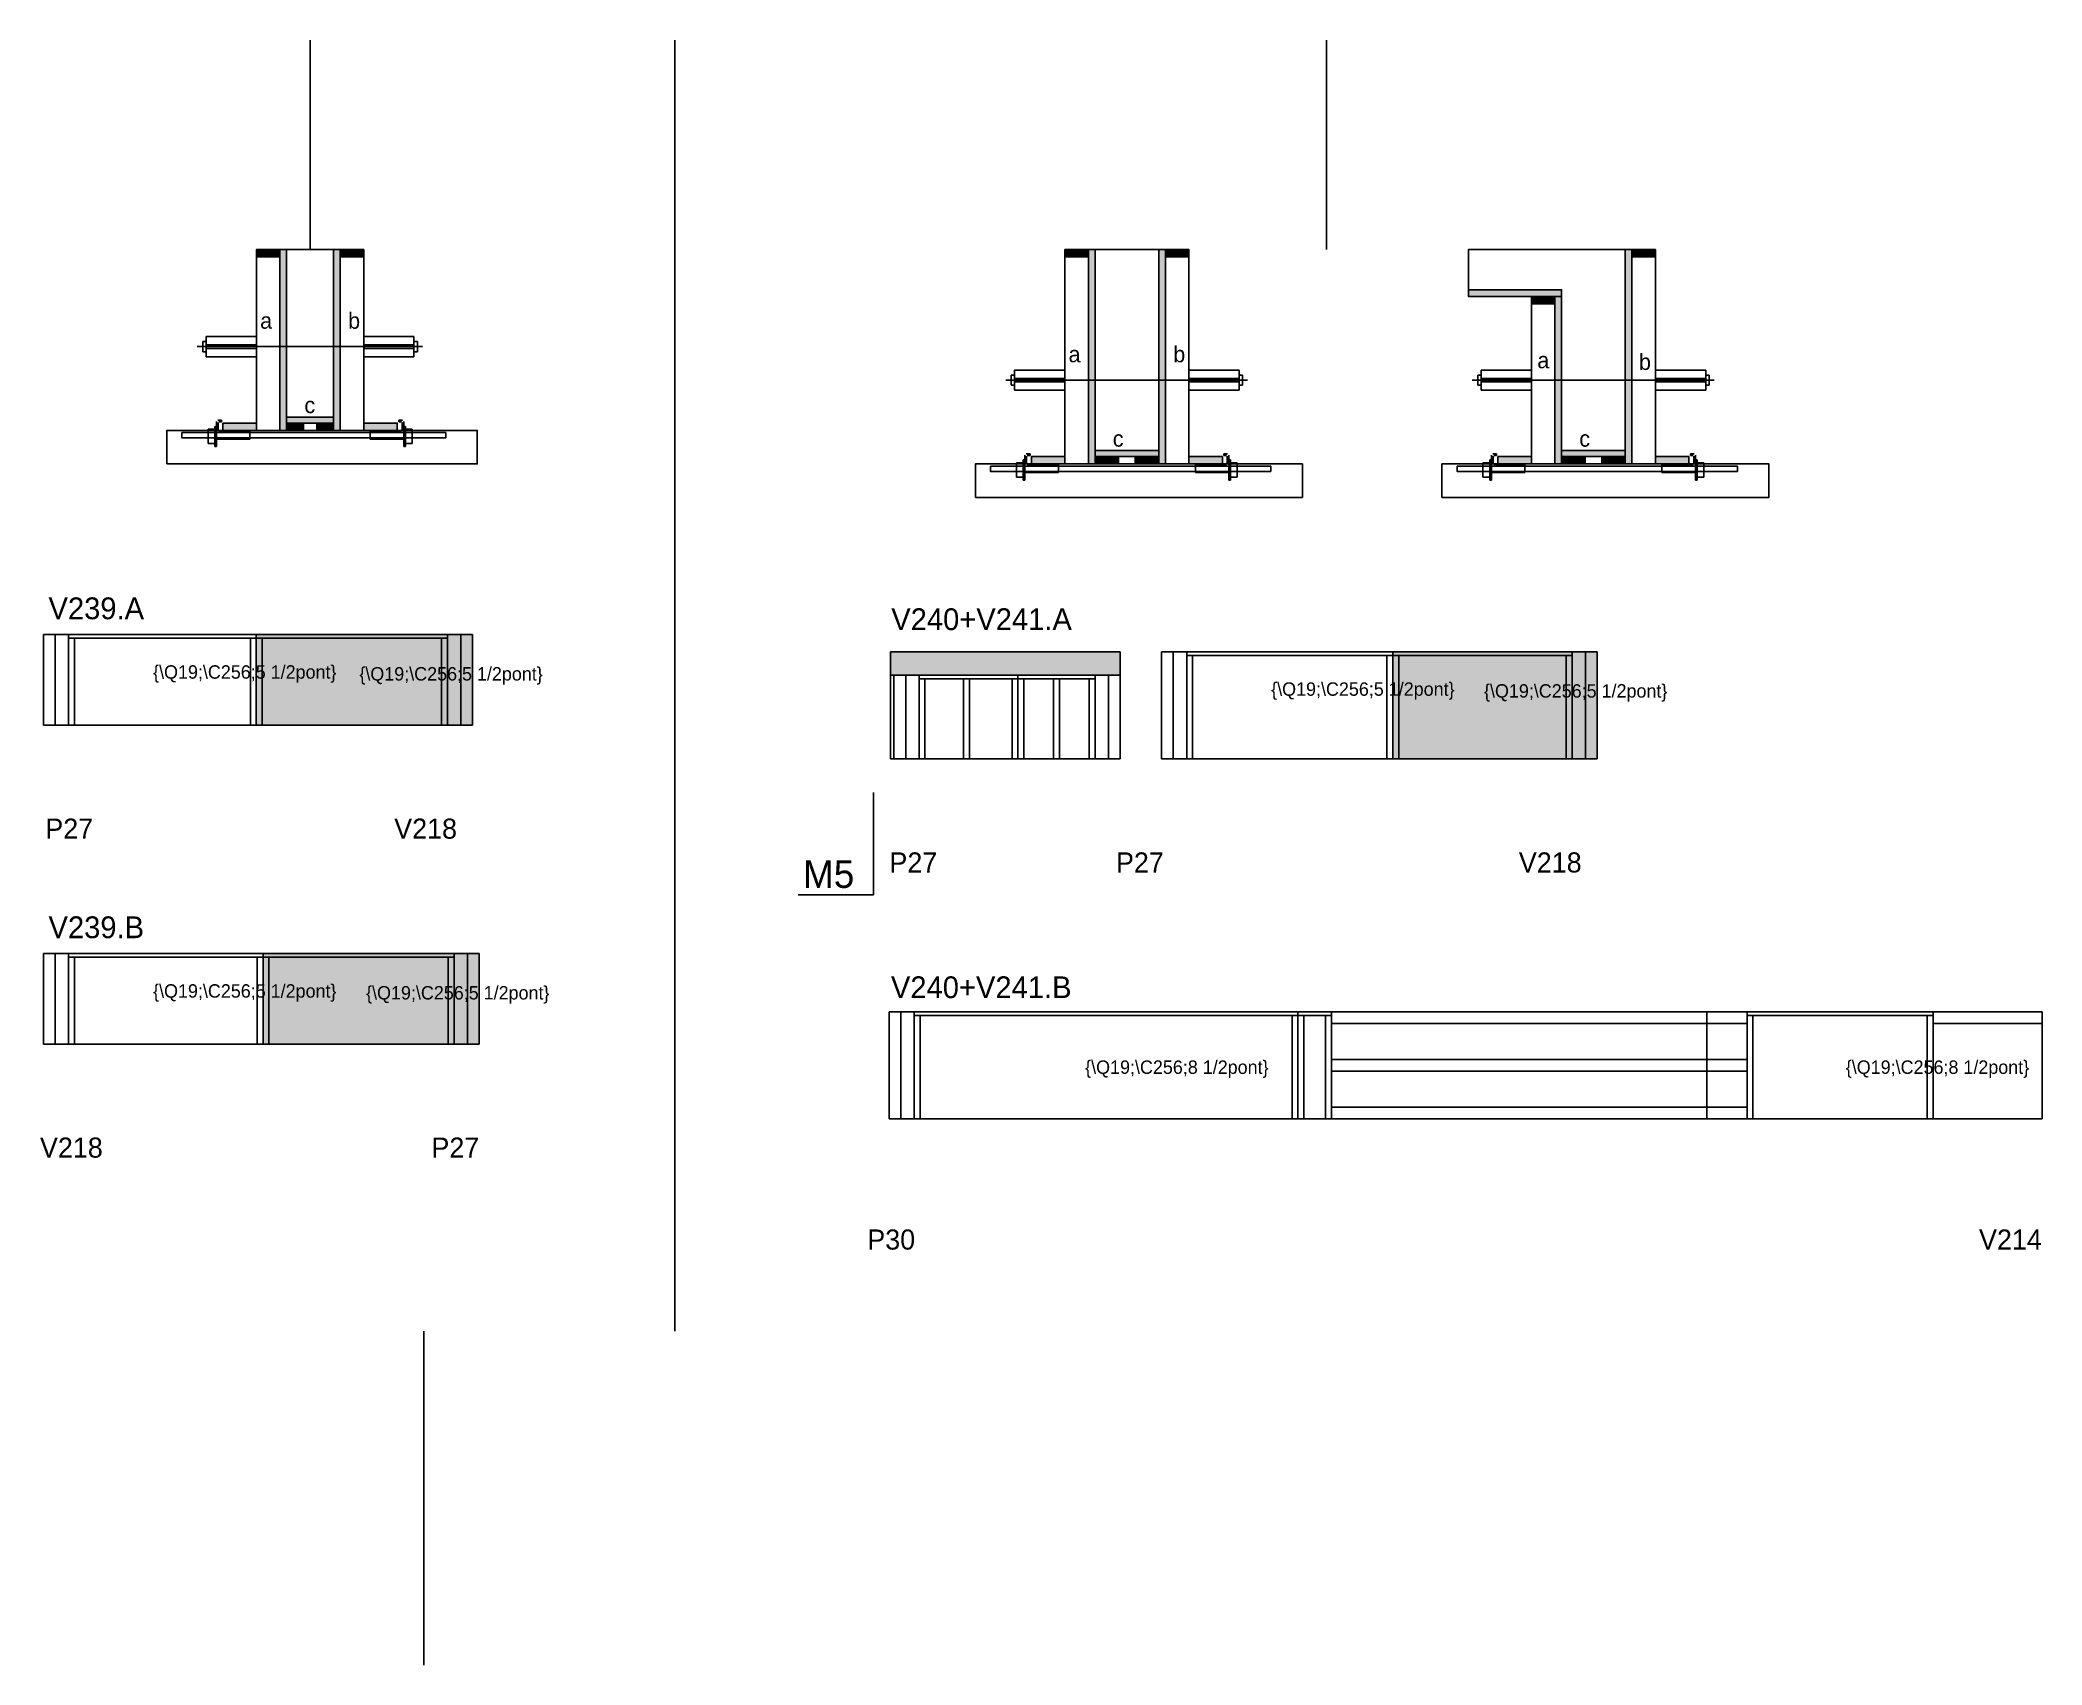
# Model space of a CAD drawing. Header units: metres. Extents: x 4503 to 5698, y 2559 to 3529.
import ezdxf

# ---------------------------------------------------------------- set-up
doc = ezdxf.new("R2010")
doc.units = ezdxf.units.M
for name, color, linetype in [('5', 7, 'Continuous'), ('barrote', 7, 'Continuous'), ('CONCRETO', 7, 'Continuous'), ('COTA', 7, 'Continuous'), ('detalhes', 7, 'Continuous'), ('Hachura', 7, 'Continuous'), ('Madeira', 7, 'Continuous'), ('NOMENCLATURA', 7, 'Continuous'), ('Painéis', 7, 'Continuous'), ('presilha', 7, 'Continuous'), ('REAPROVEITAMENTO', 7, 'Continuous'), ('SARR_2.2x7', 7, 'Continuous'), ('SARR_3.5x7', 7, 'Continuous'), ('SCO-___-LAJ', 7, 'Continuous'), ('TENSOR', 7, 'Continuous'), ('texto', 7, 'Continuous'), ('Texto Seção', 7, 'Continuous')]:
    doc.layers.add(name, color=color, linetype=linetype)

msp = doc.modelspace()

# ---------------------------------------------------------------- hatches: boundary and pattern name
at = {"layer": 'COTA'}
h = msp.add_hatch(color=7, dxfattribs=at)
h.dxf.hatch_style = 1
h.paths.add_polyline_path([(5147.7, 3164.2), (5010.7, 3164.2), (5010.7, 3164.2), (5010.7, 3150.2), (5010.7, 3150.2), (5147.7, 3150.2), (5147.7, 3150.2), (5147.7, 3164.2)])
at = {"layer": 'Hachura'}
h = msp.add_hatch(color=7, dxfattribs=at)
h.dxf.hatch_style = 1
h.paths.add_polyline_path([(4646.3, 3399.9), (4646.3, 3404.3), (4646.3, 3404.3), (4632.3, 3404.3), (4632.3, 3404.3), (4632.3, 3399.9), (4632.3, 3399.9), (4646.3, 3399.9)])
h = msp.add_hatch(color=7, dxfattribs=at)
h.dxf.hatch_style = 1
h.paths.add_polyline_path([(4650.3, 3404.3), (4646.3, 3404.3), (4646.3, 3404.3), (4646.3, 3296.3), (4646.3, 3296.3), (4650.3, 3296.3), (4650.3, 3296.3), (4650.3, 3404.3)])
h = msp.add_hatch(color=7, dxfattribs=at)
h.dxf.hatch_style = 1
h.paths.add_polyline_path([(4682.3, 3404.3), (4678.3, 3404.3), (4678.3, 3404.3), (4678.3, 3296.3), (4678.3, 3296.3), (4682.3, 3296.3), (4682.3, 3296.3), (4682.3, 3404.3)])
h = msp.add_hatch(color=7, dxfattribs=at)
h.dxf.hatch_style = 1
h.paths.add_polyline_path([(4682.3, 3399.9), (4682.3, 3404.3), (4682.3, 3404.3), (4696.3, 3404.3), (4696.3, 3404.3), (4696.3, 3399.9), (4696.3, 3399.9), (4682.3, 3399.9)])
h = msp.add_hatch(color=7, dxfattribs=at)
h.dxf.hatch_style = 1
h.paths.add_polyline_path([(5128.7, 3399.9), (5128.7, 3404.3), (5128.7, 3404.3), (5114.7, 3404.3), (5114.7, 3404.3), (5114.7, 3399.9), (5114.7, 3399.9), (5128.7, 3399.9)])
h = msp.add_hatch(color=7, dxfattribs=at)
h.dxf.hatch_style = 1
h.paths.add_polyline_path([(5128.7, 3404.3), (5132.7, 3404.3), (5132.7, 3404.3), (5132.7, 3276.3), (5132.7, 3276.3), (5128.7, 3276.3), (5128.7, 3276.3), (5128.7, 3404.3)])
h = msp.add_hatch(color=7, dxfattribs=at)
h.dxf.hatch_style = 1
h.paths.add_polyline_path([(5174.7, 3404.3), (5170.7, 3404.3), (5170.7, 3404.3), (5170.7, 3276.3), (5170.7, 3276.3), (5174.7, 3276.3), (5174.7, 3276.3), (5174.7, 3404.3)])
h = msp.add_hatch(color=7, dxfattribs=at)
h.dxf.hatch_style = 1
h.paths.add_polyline_path([(5174.7, 3399.9), (5174.7, 3404.3), (5174.7, 3404.3), (5188.7, 3404.3), (5188.7, 3404.3), (5188.7, 3399.9), (5188.7, 3399.9), (5174.7, 3399.9)])
h = msp.add_hatch(color=7, dxfattribs=at)
h.dxf.hatch_style = 1
h.paths.add_polyline_path([(5453.1, 3404.3), (5449.1, 3404.3), (5449.1, 3404.3), (5449.1, 3276.3), (5449.1, 3276.3), (5453.1, 3276.3), (5453.1, 3276.3), (5453.1, 3404.3)])
h = msp.add_hatch(color=7, dxfattribs=at)
h.dxf.hatch_style = 1
h.paths.add_polyline_path([(5453.1, 3399.9), (5453.1, 3404.3), (5453.1, 3404.3), (5467.1, 3404.3), (5467.1, 3404.3), (5467.1, 3399.9), (5467.1, 3399.9), (5453.1, 3399.9)])
h = msp.add_hatch(color=7, dxfattribs=at)
h.dxf.hatch_style = 1
h.paths.add_polyline_path([(5411.1, 3376.3), (5411.1, 3380.3), (5411.1, 3380.3), (5355.5, 3380.3), (5355.5, 3380.3), (5355.5, 3376.3), (5355.5, 3376.3), (5411.1, 3376.3)])
h = msp.add_hatch(color=7, dxfattribs=at)
h.dxf.hatch_style = 1
h.paths.add_polyline_path([(5407.1, 3371.9), (5407.1, 3376.3), (5407.1, 3376.3), (5393.1, 3376.3), (5393.1, 3376.3), (5393.1, 3371.9), (5393.1, 3371.9), (5407.1, 3371.9)])
h = msp.add_hatch(color=7, dxfattribs=at)
h.dxf.hatch_style = 1
h.paths.add_polyline_path([(5407.1, 3376.3), (5411.1, 3376.3), (5411.1, 3376.3), (5411.1, 3276.3), (5411.1, 3276.3), (5407.1, 3276.3), (5407.1, 3276.3), (5407.1, 3376.3)])
h = msp.add_hatch(color=7, dxfattribs=at)
h.dxf.hatch_style = 1
h.paths.add_polyline_path([(4612.3, 3296.3), (4612.3, 3300.7), (4612.3, 3300.7), (4632.3, 3300.7), (4632.3, 3300.7), (4632.3, 3296.3), (4632.3, 3296.3), (4612.3, 3296.3)])
h = msp.add_hatch(color=7, dxfattribs=at)
h.dxf.hatch_style = 1
h.paths.add_polyline_path([(4678.3, 3300.7), (4678.3, 3304.3), (4678.3, 3304.3), (4650.3, 3304.3), (4650.3, 3304.3), (4650.3, 3300.7), (4650.3, 3300.7), (4678.3, 3300.7)])
h = msp.add_hatch(color=7, dxfattribs=at)
h.dxf.hatch_style = 1
h.paths.add_polyline_path([(4650.3, 3296.3), (4650.3, 3300.7), (4650.3, 3300.7), (4660.3, 3300.7), (4660.3, 3300.7), (4660.3, 3296.3), (4660.3, 3296.3), (4650.3, 3296.3)])
h = msp.add_hatch(color=7, dxfattribs=at)
h.dxf.hatch_style = 1
h.paths.add_polyline_path([(4678.3, 3296.3), (4678.3, 3300.7), (4678.3, 3300.7), (4668.3, 3300.7), (4668.3, 3300.7), (4668.3, 3296.3), (4668.3, 3296.3), (4678.3, 3296.3)])
h = msp.add_hatch(color=7, dxfattribs=at)
h.dxf.hatch_style = 1
h.paths.add_polyline_path([(4716.3, 3296.3), (4716.3, 3300.7), (4716.3, 3300.7), (4696.3, 3300.7), (4696.3, 3300.7), (4696.3, 3296.3), (4696.3, 3296.3), (4716.3, 3296.3)])
h = msp.add_hatch(color=7, dxfattribs=at)
h.dxf.hatch_style = 1
h.paths.add_polyline_path([(5094.7, 3276.3), (5094.7, 3280.7), (5094.7, 3280.7), (5114.7, 3280.7), (5114.7, 3280.7), (5114.7, 3276.3), (5114.7, 3276.3), (5094.7, 3276.3)])
h = msp.add_hatch(color=7, dxfattribs=at)
h.dxf.hatch_style = 1
h.paths.add_polyline_path([(5170.7, 3280.7), (5170.7, 3284.3), (5170.7, 3284.3), (5132.7, 3284.3), (5132.7, 3284.3), (5132.7, 3280.7), (5132.7, 3280.7), (5170.7, 3280.7)])
h = msp.add_hatch(color=7, dxfattribs=at)
h.dxf.hatch_style = 1
h.paths.add_polyline_path([(5132.7, 3276.3), (5132.7, 3280.7), (5132.7, 3280.7), (5146.7, 3280.7), (5146.7, 3280.7), (5146.7, 3276.3), (5146.7, 3276.3), (5132.7, 3276.3)])
h = msp.add_hatch(color=7, dxfattribs=at)
h.dxf.hatch_style = 1
h.paths.add_polyline_path([(5170.7, 3276.3), (5170.7, 3280.7), (5170.7, 3280.7), (5156.7, 3280.7), (5156.7, 3280.7), (5156.7, 3276.3), (5156.7, 3276.3), (5170.7, 3276.3)])
h = msp.add_hatch(color=7, dxfattribs=at)
h.dxf.hatch_style = 1
h.paths.add_polyline_path([(5208.7, 3276.3), (5208.7, 3280.7), (5208.7, 3280.7), (5188.7, 3280.7), (5188.7, 3280.7), (5188.7, 3276.3), (5188.7, 3276.3), (5208.7, 3276.3)])
h = msp.add_hatch(color=7, dxfattribs=at)
h.dxf.hatch_style = 1
h.paths.add_polyline_path([(5373.1, 3276.3), (5373.1, 3280.7), (5373.1, 3280.7), (5393.1, 3280.7), (5393.1, 3280.7), (5393.1, 3276.3), (5393.1, 3276.3), (5373.1, 3276.3)])
h = msp.add_hatch(color=7, dxfattribs=at)
h.dxf.hatch_style = 1
h.paths.add_polyline_path([(5449.1, 3280.7), (5449.1, 3284.3), (5449.1, 3284.3), (5411.1, 3284.3), (5411.1, 3284.3), (5411.1, 3280.7), (5411.1, 3280.7), (5449.1, 3280.7)])
h = msp.add_hatch(color=7, dxfattribs=at)
h.dxf.hatch_style = 1
h.paths.add_polyline_path([(5411.1, 3276.3), (5411.1, 3280.7), (5411.1, 3280.7), (5425.1, 3280.7), (5425.1, 3280.7), (5425.1, 3276.3), (5425.1, 3276.3), (5411.1, 3276.3)])
h = msp.add_hatch(color=7, dxfattribs=at)
h.dxf.hatch_style = 1
h.paths.add_polyline_path([(5449.1, 3276.3), (5449.1, 3280.7), (5449.1, 3280.7), (5435.1, 3280.7), (5435.1, 3280.7), (5435.1, 3276.3), (5435.1, 3276.3), (5449.1, 3276.3)])
h = msp.add_hatch(color=7, dxfattribs=at)
h.dxf.hatch_style = 1
h.paths.add_polyline_path([(5487.1, 3276.3), (5487.1, 3280.7), (5487.1, 3280.7), (5467.1, 3280.7), (5467.1, 3280.7), (5467.1, 3276.3), (5467.1, 3276.3), (5487.1, 3276.3)])
at = {"layer": 'REAPROVEITAMENTO'}
h = msp.add_hatch(color=7, dxfattribs=at)
h.dxf.hatch_style = 1
h.paths.add_polyline_path([(4632.2, 3174.4), (4632.2, 3120.4), (4632.2, 3120.4), (4761.2, 3120.4), (4761.2, 3120.4), (4761.2, 3174.4), (4761.2, 3174.4), (4632.2, 3174.4)])
h = msp.add_hatch(color=7, dxfattribs=at)
h.dxf.hatch_style = 1
h.paths.add_polyline_path([(5310.4, 3164.2), (5310.4, 3100.2), (5310.4, 3100.2), (5432.4, 3100.2), (5432.4, 3100.2), (5432.4, 3164.2), (5432.4, 3164.2), (5310.4, 3164.2)])
h = msp.add_hatch(color=7, dxfattribs=at)
h.dxf.hatch_style = 1
h.paths.add_polyline_path([(4636.2, 2984), (4636.2, 2930), (4636.2, 2930), (4765.2, 2930), (4765.2, 2930), (4765.2, 2984), (4765.2, 2984), (4636.2, 2984)])

# ---------------------------------------------------------------- linework, layer by layer
at = {"color": 7, "lineweight": 25}
for p, q in [((4600.3, 3349.3), (4600.3, 3343.3)), ((4600.3, 3349.3), (4602.3, 3349.3)), ((4602.3, 3352.3), (4602.3, 3340.3)), ((4602.3, 3352.3), (4632.3, 3352.3)), ((4632.3, 3347.3), (4602.3, 3347.3)), ((4632.3, 3345.3), (4602.3, 3345.3)), ((4726.3, 3352.3), (4696.3, 3352.3)), ((4696.3, 3347.3), (4726.3, 3347.3)), ((4696.3, 3345.3), (4726.3, 3345.3)), ((4726.3, 3352.3), (4726.3, 3340.3)), ((4726.3, 3349.3), (4728.3, 3349.3)), ((4728.3, 3349.3), (4728.3, 3343.3)), ((4602.3, 3343.3), (4600.3, 3343.3)), ((4602.3, 3340.3), (4632.3, 3340.3)), ((4726.3, 3340.3), (4696.3, 3340.3)), ((4726.3, 3343.3), (4728.3, 3343.3)), ((5082.7, 3329.3), (5082.7, 3323.3)), ((5082.7, 3329.3), (5084.7, 3329.3)), ((5084.7, 3323.3), (5082.7, 3323.3)), ((5084.7, 3332.3), (5084.7, 3320.3)), ((5084.7, 3332.3), (5114.7, 3332.3)), ((5114.7, 3327.3), (5084.7, 3327.3)), ((5114.7, 3325.3), (5084.7, 3325.3)), ((5218.7, 3332.3), (5188.7, 3332.3)), ((5188.7, 3327.3), (5218.7, 3327.3)), ((5188.7, 3325.3), (5218.7, 3325.3)), ((5218.7, 3332.3), (5218.7, 3320.3)), ((5218.7, 3329.3), (5220.7, 3329.3)), ((5218.7, 3323.3), (5220.7, 3323.3)), ((5220.7, 3329.3), (5220.7, 3323.3)), ((5361.1, 3329.3), (5361.1, 3323.3)), ((5361.1, 3329.3), (5363.1, 3329.3)), ((5363.1, 3323.3), (5361.1, 3323.3)), ((5363.1, 3332.3), (5363.1, 3320.3)), ((5363.1, 3332.3), (5393.1, 3332.3)), ((5393.1, 3327.3), (5363.1, 3327.3)), ((5393.1, 3325.3), (5363.1, 3325.3)), ((5497.1, 3332.3), (5467.1, 3332.3)), ((5467.1, 3327.3), (5497.1, 3327.3)), ((5467.1, 3325.3), (5497.1, 3325.3)), ((5497.1, 3332.3), (5497.1, 3320.3)), ((5497.1, 3329.3), (5499.1, 3329.3)), ((5497.1, 3323.3), (5499.1, 3323.3)), ((5499.1, 3329.3), (5499.1, 3323.3)), ((5084.7, 3320.3), (5114.7, 3320.3)), ((5218.7, 3320.3), (5188.7, 3320.3)), ((5363.1, 3320.3), (5393.1, 3320.3)), ((5497.1, 3320.3), (5467.1, 3320.3)), ((4732.2, 2559.3), (4732.2, 2758.6))]:
    msp.add_line(p, q, dxfattribs=at)
at = {"layer": 'barrote', "color": 7, "lineweight": 25}
for points in [[(4578.8, 3276.3), (4764, 3276.3), (4764, 3296.3), (4578.8, 3296.3)], [(5061.3, 3256.3), (5256.5, 3256.3), (5256.5, 3276.3), (5061.3, 3276.3)], [(5339.7, 3256.3), (5534.8, 3256.3), (5534.8, 3276.3), (5339.7, 3276.3)]]:
    msp.add_lwpolyline(points, close=True, dxfattribs=at)
at = {"layer": 'CONCRETO', "color": 7, "lineweight": 25}
for points in [[(4650.3, 3404.3), (4650.3, 3404.3), (4678.3, 3404.3), (4678.3, 3376.3), (4678.3, 3376.3), (4678.3, 3304.3), (4650.3, 3304.3), (4650.3, 3404.3)], [(5132.7, 3404.3), (5132.7, 3404.3), (5170.7, 3404.3), (5170.7, 3376.3), (5170.7, 3376.3), (5170.7, 3284.3), (5132.7, 3284.3), (5132.7, 3404.3)], [(5355.5, 3380.3), (5355.5, 3404.3), (5449.1, 3404.3), (5449.1, 3376.3), (5449.1, 3376.3), (5449.1, 3284.3), (5411.1, 3284.3), (5411.1, 3380.3)]]:
    msp.add_lwpolyline(points, close=True, dxfattribs=at)
at = {"layer": 'COTA', "color": 7, "lineweight": 25}
for p, q in [((4882, 3529.3), (4882, 2758.6)), ((5147.7, 3164.2), (5010.7, 3164.2)), ((5010.7, 3164.2), (5010.7, 3150.2)), ((5147.7, 3150.2), (5147.7, 3164.2))]:
    msp.add_line(p, q, dxfattribs=at)
at = {"layer": 'Defpoints', "color": 7, "lineweight": 25}
for p, q in [((4664.3, 3404.3), (4664.3, 3529.3)), ((5270.9, 3404.3), (5270.9, 3529.3))]:
    msp.add_line(p, q, dxfattribs=at)
at = {"layer": 'Madeira', "color": 7, "lineweight": 25}
for points in [[(4646.3, 3399.9), (4646.3, 3404.3), (4632.3, 3404.3), (4632.3, 3399.9)], [(4646.3, 3404.3), (4632.3, 3404.3), (4632.3, 3296.3), (4646.3, 3296.3)], [(4682.3, 3399.9), (4682.3, 3404.3), (4696.3, 3404.3), (4696.3, 3399.9)], [(4682.3, 3404.3), (4696.3, 3404.3), (4696.3, 3296.3), (4682.3, 3296.3)], [(5128.7, 3399.9), (5128.7, 3404.3), (5114.7, 3404.3), (5114.7, 3399.9)], [(5128.7, 3404.3), (5114.7, 3404.3), (5114.7, 3276.3), (5128.7, 3276.3)], [(5174.7, 3399.9), (5174.7, 3404.3), (5188.7, 3404.3), (5188.7, 3399.9)], [(5174.7, 3404.3), (5188.7, 3404.3), (5188.7, 3276.3), (5174.7, 3276.3)], [(5453.1, 3399.9), (5453.1, 3404.3), (5467.1, 3404.3), (5467.1, 3399.9)], [(5453.1, 3404.3), (5467.1, 3404.3), (5467.1, 3276.3), (5453.1, 3276.3)], [(5407.1, 3371.9), (5407.1, 3376.3), (5393.1, 3376.3), (5393.1, 3371.9)], [(5407.1, 3376.3), (5393.1, 3376.3), (5393.1, 3276.3), (5407.1, 3276.3)], [(4612.3, 3296.3), (4612.3, 3300.7), (4632.3, 3300.7), (4632.3, 3296.3)], [(4650.3, 3296.3), (4650.3, 3300.7), (4660.3, 3300.7), (4660.3, 3296.3)], [(4678.3, 3296.3), (4678.3, 3300.7), (4668.3, 3300.7), (4668.3, 3296.3)], [(4716.3, 3296.3), (4716.3, 3300.7), (4696.3, 3300.7), (4696.3, 3296.3)], [(5094.7, 3276.3), (5094.7, 3280.7), (5114.7, 3280.7), (5114.7, 3276.3)], [(5132.7, 3276.3), (5132.7, 3280.7), (5146.7, 3280.7), (5146.7, 3276.3)], [(5170.7, 3276.3), (5170.7, 3280.7), (5156.7, 3280.7), (5156.7, 3276.3)], [(5208.7, 3276.3), (5208.7, 3280.7), (5188.7, 3280.7), (5188.7, 3276.3)], [(5373.1, 3276.3), (5373.1, 3280.7), (5393.1, 3280.7), (5393.1, 3276.3)], [(5411.1, 3276.3), (5411.1, 3280.7), (5425.1, 3280.7), (5425.1, 3276.3)], [(5449.1, 3276.3), (5449.1, 3280.7), (5435.1, 3280.7), (5435.1, 3276.3)], [(5487.1, 3276.3), (5487.1, 3280.7), (5467.1, 3280.7), (5467.1, 3276.3)]]:
    msp.add_lwpolyline(points, close=True, dxfattribs=at)
at = {"layer": 'NOMENCLATURA', "color": 7, "lineweight": 25}
for p, q in [((5000.5, 3019.1), (5000.5, 3080.2)), ((4955.5, 3019.1), (5000.5, 3019.1))]:
    msp.add_line(p, q, dxfattribs=at)
at = {"layer": 'Painéis', "color": 7, "lineweight": 25}
for p, q in [((4505.2, 3174.4), (4761.2, 3174.4)), ((4505.2, 3120.4), (4505.2, 3174.4)), ((4632.2, 3120.4), (4632.2, 3174.4)), ((4761.2, 3120.4), (4761.2, 3174.4)), ((5172.4, 3164.2), (5432.4, 3164.2)), ((5172.4, 3100.2), (5172.4, 3164.2)), ((5310.4, 3100.2), (5310.4, 3164.2)), ((5432.4, 3100.2), (5432.4, 3164.2)), ((5010.7, 3100.2), (5010.7, 3150.2)), ((5010.7, 3150.2), (5147.7, 3150.2)), ((5012.7, 3150.2), (5012.7, 3100.2)), ((5086.7, 3100.2), (5086.7, 3150.2)), ((5147.7, 3100.2), (5147.7, 3150.2)), ((4505.2, 3120.4), (4761.2, 3120.4)), ((5010.7, 3100.2), (5147.7, 3100.2)), ((5172.4, 3100.2), (5432.4, 3100.2)), ((4505.2, 2984), (4765.2, 2984)), ((4505.2, 2930), (4505.2, 2984)), ((4636.2, 2930), (4636.2, 2984)), ((4765.2, 2930), (4765.2, 2984)), ((5253.8, 2949.3), (5009.8, 2949.3)), ((5009.8, 2885.3), (5009.8, 2949.3)), ((5697.8, 2949.3), (5253.8, 2949.3)), ((5253.8, 2885.3), (5253.8, 2949.3)), ((5497.8, 2885.3), (5497.8, 2949.3)), ((5697.8, 2885.3), (5697.8, 2949.3)), ((4505.2, 2930), (4765.2, 2930)), ((5253.8, 2885.3), (5009.8, 2885.3)), ((5697.8, 2885.3), (5253.8, 2885.3))]:
    msp.add_line(p, q, dxfattribs=at)
for points in [[(4646.3, 3404.3), (4650.3, 3404.3), (4650.3, 3296.3), (4646.3, 3296.3)], [(4682.3, 3404.3), (4678.3, 3404.3), (4678.3, 3296.3), (4682.3, 3296.3)], [(5128.7, 3404.3), (5132.7, 3404.3), (5132.7, 3276.3), (5128.7, 3276.3)], [(5174.7, 3404.3), (5170.7, 3404.3), (5170.7, 3276.3), (5174.7, 3276.3)], [(5453.1, 3404.3), (5449.1, 3404.3), (5449.1, 3276.3), (5453.1, 3276.3)], [(5411.1, 3376.3), (5411.1, 3380.3), (5355.5, 3380.3), (5355.5, 3376.3)], [(5407.1, 3376.3), (5411.1, 3376.3), (5411.1, 3276.3), (5407.1, 3276.3)], [(4678.3, 3300.7), (4678.3, 3304.3), (4650.3, 3304.3), (4650.3, 3300.7)], [(5170.7, 3280.7), (5170.7, 3284.3), (5132.7, 3284.3), (5132.7, 3280.7)], [(5449.1, 3280.7), (5449.1, 3284.3), (5411.1, 3284.3), (5411.1, 3280.7)]]:
    msp.add_lwpolyline(points, close=True, dxfattribs=at)
at = {"layer": 'presilha', "color": 7, "lineweight": 25}
for p, q in [((4607.4, 3298.7), (4608.4, 3298.7)), ((4607.4, 3286.7), (4607.4, 3298.7)), ((4608.4, 3295.5), (4608.4, 3301.6)), ((4608.4, 3298.7), (4608.4, 3286.7)), ((4611.4, 3302.4), (4609.2, 3302.4)), ((4609.4, 3296.1), (4609.4, 3301)), ((4611.4, 3301.4), (4609.8, 3301.4)), ((4611.4, 3302.4), (4611.4, 3301.4)), ((4717.2, 3302.4), (4717.2, 3301.4)), ((4717.2, 3302.4), (4719.4, 3302.4)), ((4717.2, 3301.4), (4718.8, 3301.4)), ((4719.2, 3296.1), (4719.2, 3301)), ((4720.2, 3295.5), (4720.2, 3301.6)), ((4721.2, 3298.7), (4720.2, 3298.7)), ((4720.2, 3298.7), (4720.2, 3286.7)), ((4721.2, 3286.7), (4721.2, 3298.7)), ((4603.4, 3297), (4607.4, 3297)), ((4603.4, 3297), (4603.4, 3288.4)), ((4607.4, 3288.4), (4603.4, 3288.4)), ((4607.4, 3297), (4607.4, 3288.4)), ((4608.4, 3286.7), (4607.4, 3286.7)), ((4628.4, 3291.1), (4608.4, 3291.1)), ((4628.4, 3295.7), (4609.8, 3295.7)), ((4628.4, 3295.7), (4628.4, 3291.1)), ((4700.2, 3295.7), (4700.2, 3291.1)), ((4700.2, 3295.7), (4718.8, 3295.7)), ((4700.2, 3291.1), (4720.2, 3291.1)), ((4720.2, 3286.7), (4721.2, 3286.7)), ((4725.2, 3297), (4721.2, 3297)), ((4721.2, 3297), (4721.2, 3288.4)), ((4721.2, 3288.4), (4725.2, 3288.4)), ((4725.2, 3297), (4725.2, 3288.4)), ((5085.9, 3277), (5089.9, 3277)), ((5085.9, 3277), (5085.9, 3268.4)), ((5089.9, 3278.7), (5090.9, 3278.7)), ((5089.9, 3266.7), (5089.9, 3278.7)), ((5089.9, 3277), (5089.9, 3268.4)), ((5090.9, 3275.5), (5090.9, 3281.6)), ((5090.9, 3278.7), (5090.9, 3266.7)), ((5093.9, 3282.4), (5091.6, 3282.4)), ((5091.9, 3276.1), (5091.9, 3281)), ((5093.9, 3281.4), (5092.2, 3281.4)), ((5110.9, 3275.7), (5092.2, 3275.7)), ((5093.9, 3282.4), (5093.9, 3281.4)), ((5110.9, 3275.7), (5110.9, 3271.1)), ((5192.6, 3275.7), (5192.6, 3271.1)), ((5192.6, 3275.7), (5211.2, 3275.7)), ((5209.6, 3282.4), (5209.6, 3281.4)), ((5209.6, 3282.4), (5211.8, 3282.4)), ((5209.6, 3281.4), (5211.2, 3281.4)), ((5211.6, 3276.1), (5211.6, 3281)), ((5212.6, 3275.5), (5212.6, 3281.6)), ((5213.6, 3278.7), (5212.6, 3278.7)), ((5212.6, 3278.7), (5212.6, 3266.7)), ((5213.6, 3266.7), (5213.6, 3278.7)), ((5217.6, 3277), (5213.6, 3277)), ((5213.6, 3277), (5213.6, 3268.4)), ((5217.6, 3277), (5217.6, 3268.4)), ((5364.2, 3277), (5368.2, 3277)), ((5364.2, 3277), (5364.2, 3268.4)), ((5368.2, 3278.7), (5369.2, 3278.7)), ((5368.2, 3266.7), (5368.2, 3278.7)), ((5368.2, 3277), (5368.2, 3268.4)), ((5369.2, 3275.5), (5369.2, 3281.6)), ((5369.2, 3278.7), (5369.2, 3266.7)), ((5372.2, 3282.4), (5370, 3282.4)), ((5370.2, 3276.1), (5370.2, 3281)), ((5372.2, 3281.4), (5370.6, 3281.4)), ((5389.2, 3275.7), (5370.6, 3275.7)), ((5372.2, 3282.4), (5372.2, 3281.4)), ((5389.2, 3275.7), (5389.2, 3271.1)), ((5471, 3275.7), (5471, 3271.1)), ((5471, 3275.7), (5489.6, 3275.7)), ((5488, 3282.4), (5488, 3281.4)), ((5488, 3282.4), (5490.2, 3282.4)), ((5488, 3281.4), (5489.6, 3281.4)), ((5490, 3276.1), (5490, 3281)), ((5491, 3275.5), (5491, 3281.6)), ((5492, 3278.7), (5491, 3278.7)), ((5491, 3278.7), (5491, 3266.7)), ((5492, 3266.7), (5492, 3278.7)), ((5496, 3277), (5492, 3277)), ((5492, 3277), (5492, 3268.4)), ((5496, 3277), (5496, 3268.4)), ((5089.9, 3268.4), (5085.9, 3268.4)), ((5090.9, 3266.7), (5089.9, 3266.7)), ((5110.9, 3271.1), (5090.9, 3271.1)), ((5192.6, 3271.1), (5212.6, 3271.1)), ((5212.6, 3266.7), (5213.6, 3266.7)), ((5213.6, 3268.4), (5217.6, 3268.4)), ((5368.2, 3268.4), (5364.2, 3268.4)), ((5369.2, 3266.7), (5368.2, 3266.7)), ((5389.2, 3271.1), (5369.2, 3271.1)), ((5471, 3271.1), (5491, 3271.1)), ((5491, 3266.7), (5492, 3266.7)), ((5492, 3268.4), (5496, 3268.4))]:
    msp.add_line(p, q, dxfattribs=at)
at = {"layer": 'SARR_2.2x7', "color": 7, "lineweight": 25}
for p, q in [((4512.2, 3120.4), (4512.2, 3174.4)), ((4520.2, 3172.2), (4632.2, 3172.2)), ((4632.2, 3172.2), (4746.2, 3172.2)), ((4754.2, 3120.4), (4754.2, 3174.4)), ((5179.4, 3100.2), (5179.4, 3164.2)), ((5187.4, 3162), (5310.4, 3162)), ((5310.4, 3162), (5417.4, 3162)), ((5425.4, 3100.2), (5425.4, 3164.2)), ((5019.7, 3100.2), (5019.7, 3150.2)), ((5027.7, 3148), (5086.7, 3148)), ((5086.7, 3148), (5132.7, 3148)), ((5140.7, 3100.2), (5140.7, 3150.2)), ((4512.2, 2930), (4512.2, 2984)), ((4520.2, 2981.8), (4636.2, 2981.8)), ((4636.2, 2981.8), (4750.2, 2981.8)), ((4758.2, 2930), (4758.2, 2984)), ((5016.8, 2885.3), (5016.8, 2949.3)), ((5253.8, 2947.1), (5024.8, 2947.1)), ((5273.8, 2947.1), (5253.8, 2947.1)), ((5273.8, 2942.3), (5497.8, 2942.3)), ((5497.8, 2942.3), (5521.8, 2942.3)), ((5632.8, 2947.1), (5521.8, 2947.1)), ((5697.8, 2942.3), (5632.8, 2942.3)), ((5273.8, 2920.8), (5497.8, 2920.8)), ((5497.8, 2920.8), (5521.8, 2920.8)), ((5273.8, 2913.8), (5497.8, 2913.8)), ((5497.8, 2913.8), (5521.8, 2913.8)), ((5273.8, 2892.3), (5497.8, 2892.3)), ((5497.8, 2892.3), (5521.8, 2892.3))]:
    msp.add_line(p, q, dxfattribs=at)
at = {"layer": 'SARR_3.5x7', "color": 7, "lineweight": 25}
for p, q in [((4520.2, 3174.4), (4520.2, 3120.4)), ((4523.7, 3172.2), (4523.7, 3120.4)), ((4628.7, 3172.2), (4628.7, 3120.4)), ((4632.2, 3172.2), (4632.2, 3120.4)), ((4635.7, 3172.2), (4635.7, 3120.4)), ((4742.7, 3172.2), (4742.7, 3120.4)), ((4746.2, 3174.4), (4746.2, 3120.4)), ((5187.4, 3164.2), (5187.4, 3100.2)), ((5190.9, 3162), (5190.9, 3100.2)), ((5306.9, 3162), (5306.9, 3100.2)), ((5310.4, 3162), (5310.4, 3100.2)), ((5313.9, 3162), (5313.9, 3100.2)), ((5413.9, 3162), (5413.9, 3100.2)), ((5417.4, 3164.2), (5417.4, 3100.2)), ((5027.7, 3150.2), (5027.7, 3100.2)), ((5031.2, 3148), (5031.2, 3100.2)), ((5054.2, 3148), (5054.2, 3100.2)), ((5057.7, 3148), (5057.7, 3100.2)), ((5083.2, 3148), (5083.2, 3100.2)), ((5086.7, 3148), (5086.7, 3100.2)), ((5090.2, 3148), (5090.2, 3100.2)), ((5108, 3148), (5108, 3100.2)), ((5111.5, 3148), (5111.5, 3100.2)), ((5129.2, 3148), (5129.2, 3100.2)), ((5132.7, 3150.2), (5132.7, 3100.2)), ((5147.7, 3150.2), (5147.7, 3100.2)), ((5083.2, 3100.2), (5086.7, 3100.2)), ((5086.7, 3100.2), (5090.2, 3100.2)), ((5144.2, 3100.2), (5147.7, 3100.2)), ((4520.2, 2984), (4520.2, 2930)), ((4523.7, 2981.8), (4523.7, 2930)), ((4632.7, 2981.8), (4632.7, 2930)), ((4636.2, 2981.8), (4636.2, 2930)), ((4639.7, 2981.8), (4639.7, 2930)), ((4746.7, 2981.8), (4746.7, 2930)), ((4750.2, 2984), (4750.2, 2930)), ((5024.8, 2949.3), (5024.8, 2885.3)), ((5028.3, 2947.1), (5028.3, 2885.3)), ((5250.3, 2947.1), (5250.3, 2885.3)), ((5253.8, 2947.1), (5253.8, 2885.3)), ((5253.8, 2947.1), (5253.8, 2885.3)), ((5257.3, 2947.1), (5257.3, 2885.3)), ((5270.3, 2947.1), (5270.3, 2885.3)), ((5273.8, 2949.3), (5273.8, 2885.3)), ((5521.8, 2949.3), (5521.8, 2885.3)), ((5525.3, 2947.1), (5525.3, 2885.3)), ((5629.3, 2947.1), (5629.3, 2885.3)), ((5632.8, 2949.3), (5632.8, 2885.3)), ((5497.8, 2885.3), (5494.3, 2885.3)), ((5501.3, 2885.3), (5497.8, 2885.3)), ((5632.8, 2885.3), (5629.3, 2885.3))]:
    msp.add_line(p, q, dxfattribs=at)
at = {"layer": 'SCO-___-LAJ', "color": 7, "lineweight": 25}
for points in [[(4587.8, 3295), (4745.2, 3295), (4745.2, 3291.8), (4587.8, 3291.8)], [(5070.3, 3275), (5237.6, 3275), (5237.6, 3271.8), (5070.3, 3271.8)], [(5348.7, 3275), (5516, 3275), (5516, 3271.8), (5348.7, 3271.8)]]:
    msp.add_lwpolyline(points, close=True, dxfattribs=at)
at = {"layer": 'TENSOR', "color": 7, "lineweight": 25}
for p, q in [((4731.3, 3346.3), (4597, 3346.3)), ((5223.7, 3326.3), (5079.4, 3326.3)), ((5502.1, 3326.3), (5357.8, 3326.3))]:
    msp.add_line(p, q, dxfattribs=at)

# ---------------------------------------------------------------- texts
at = {"layer": '5', "color": 7, "lineweight": 25}
for s, p in [('P27', (4506.3, 3052.6)), ('V218', (4714.5, 3052.6)), ('P27', (5010, 3032.4)), ('P27', (5145.2, 3032.4)), ('V218', (5385.6, 3032.4)), ('V218', (4503.1, 2862.2)), ('P27', (4736.7, 2862.2)), ('P30', (4996.8, 2807.3)), ('V214', (5660.2, 2807.3))]:
    msp.add_text(s, height=12, dxfattribs=at).set_placement(p)
at = {"layer": 'detalhes', "color": 7, "lineweight": 25}
for s, p in [('a', (4634.5, 3357)), ('b', (4687, 3357)), ('b', (5179.4, 3337)), ('a', (5116.9, 3337)), ('a', (5396.6, 3333.4)), ('b', (5457.3, 3332.4)), ('c', (4660.9, 3306.6)), ('c', (5143.3, 3286.6)), ('c', (5421.7, 3286.6))]:
    msp.add_text(s, height=9.6, dxfattribs=at).set_placement(p)
at = {"layer": 'NOMENCLATURA', "color": 7, "lineweight": 25}
msp.add_text('M5', height=16.5, dxfattribs=at).set_placement((4958.4, 3023.2))
at = {"layer": 'texto', "color": 7, "lineweight": 25}
for s, p in [('{\\Q19;\\C256;5 1/2pont}', (4570.6, 3148.1)), ('{\\Q19;\\C256;5 1/2pont}', (4693.7, 3147)), ('{\\Q19;\\C256;5 1/2pont}', (5237.8, 3137.9)), ('{\\Q19;\\C256;5 1/2pont}', (5364.8, 3136.8)), ('{\\Q19;\\C256;5 1/2pont}', (4570.6, 2957.7)), ('{\\Q19;\\C256;5 1/2pont}', (4697.7, 2956.6)), ('{\\Q19;\\C256;8 1/2pont}', (5126.8, 2912.2)), ('{\\Q19;\\C256;8 1/2pont}', (5580.7, 2912.2))]:
    msp.add_text(s, height=8, dxfattribs=at).set_placement(p)
at = {"layer": 'Texto Seção', "color": 7, "lineweight": 25}
for s, p in [('V239.A', (4508.2, 3183.6)), ('V240+V241.A', (5011.1, 3177.1)), ('V239.B', (4508.2, 2993.2)), ('V240+V241.B', (5010.9, 2957.4))]:
    msp.add_text(s, height=13, dxfattribs=at).set_placement(p)

doc.saveas('drawing.dxf')
